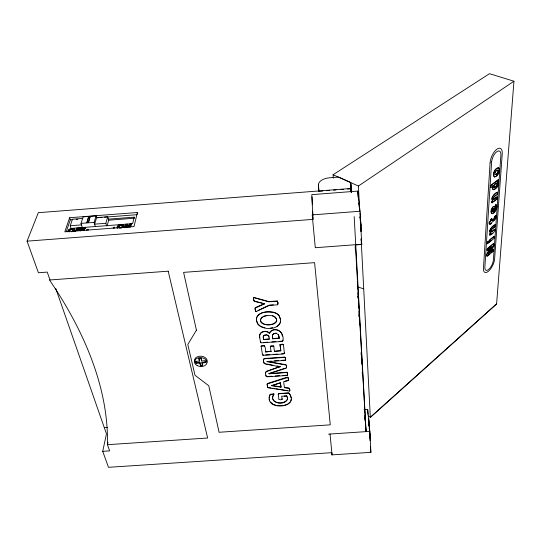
<?xml version="1.0" encoding="UTF-8"?>
<svg xmlns="http://www.w3.org/2000/svg" width="541" height="541" viewBox="0 0 541 541"><rect width="100%" height="100%" fill="white"/><g stroke="black" fill="none" stroke-linecap="round" stroke-linejoin="round"><path stroke-width="0.81" d="M265.496 373.466L265.996 376.245L266.99 376.793L287.122 375.474L287.42 375.109M288.13 377.936L287.846 377.212L286.378 377.395L267.903 383.386L267.207 383.927L267.18 384.847M289.793 389.831L289.178 388.357L284.444 387.606L283.653 381.709L287.853 380.681L288.367 379.998M287.541 397.98L286.615 395.863L284.153 396.032M287.034 372.58L286.723 372.255L268.978 373.763L286.723 372.533L287.481 373.249M285.418 358.101L284.647 357.087L264.921 358.473L263.643 358.872L263.318 360.144M286.622 366.541L286.324 365.378L285.668 364.972L267.092 361.659L285.06 360.407L285.547 359.772M265.597 351.941L271.041 351.278L265.597 351.941C265.557 348.445 265.354 343.359 261.141 346.159L262.412 354.463L263.325 355.295L283.362 353.963L284.417 353.604L284.661 352.624M284.444 387.606L289.178 388.073L289.793 389.554L289.672 391.082L268.505 387.829L267.707 387.43L267.335 385.652M281.766 399.576L282.091 398.954L281.766 399.576L280.529 399.772L278.825 399.454L278.372 393.659L288.732 392.847C301.729 408.726 262.142 411.444 270.236 394.247L273.787 393.949L272.718 397.148M259.775 337.598L260.424 342L261.35 342.852L281.645 341.493L282.706 341.128L282.957 340.127M283.552 344.806L282.544 344.137L280.049 344.563L280.793 350.872L274.503 351.312L273.678 345.963L271.169 345.888L270.304 346.686M280.995 387.173L280.387 382.649L271.541 385.692L280.995 387.173L280.387 382.649M280.793 350.872L280.049 344.563M265.462 372.796L266.476 371.566L280.157 366.568M273.902 333.412L272.427 335.041L272.705 338.822L279.129 338.362L278.426 334.494M255.061 308.498L255.406 310.919L256.299 311.515L269.235 305.408L277.445 304.813L278.027 303.562M277.959 302.96L277.296 301.006L268.715 301.533L253.553 297.462L253.546 299.565L254.297 301.351L264.623 303.846L255.095 308.174M273.895 394.403L273.787 393.949M274.503 351.312L280.799 350.595M499.079 170.266L499.093 169.353M273.787 346.443L273.678 345.963M272.705 338.822L272.421 336.556M270.378 346.199L273.672 346.24M267.2 384.211L267.43 383.583M268.025 387.701L267.511 386.599M269.357 339.058L263.494 339.471L269.357 339.058L268.674 335.765L267.917 335.089M259.707 335.271C260.519 330.936 267.207 330.409 269.634 333.587L269.641 333.31C266.889 329.597 258.936 331.153 259.626 336.461M267.098 361.686L271.183 361.097M264.698 346.186L264.583 345.713M262.852 355.119L262.419 354.186M264.623 303.846L263.311 303.285M260.87 342.676L260.431 341.723M261.134 346.436L261.195 345.956M494.758 229.925L494.697 229.134L491.735 231.859C498.93 224.819 493.25 234.983 490.011 235.037L489.612 233.888L490.389 232.873L489.916 235.078M495.076 225.462C494.968 222.831 486.704 231.318 490.667 232.995M255.724 311.474L255.413 310.649M256.299 311.515L255.737 311.203M497.375 192.995C497.179 190.216 489.186 198.486 492.56 200.583C491.735 200.799 491.194 202.726 492.161 202.834L497.037 198.993C498.532 195.592 494.968 197.33 493.656 199.446L493.149 199.088M253.553 297.462L254.114 297.347M368.475 420.1L368.313 418.504L368.664 418.477L370.328 437.716C370.538 445.622 369.828 436.472 369.733 435.262M288.394 379.484L288.191 380.539M491.58 220.275C494.738 219.72 493.805 216.833 495.475 215.501C497.652 217.408 493.554 221.499 491.728 222.29C492.276 223.19 489.997 225.178 490.626 223.183C488.624 225.942 488.591 221.289 490.477 221.161C489.443 219.457 493.034 217.232 491.857 220.39L491.654 218.692M489.456 224.089L489.578 222.277L490.755 221.283L490.89 219.653L491.938 218.807M492.026 211.294L493.101 211.227L493.297 208.332L492.783 208.806M493.385 211.348L493.581 208.447L493.067 208.927A1.562 0.683 -65.6 0 0 492.256 210.841L492.54 211.653L493.101 211.227M493.683 244.775L493.507 243.538L487.157 248.765C485.75 253.12 490.653 247.731 492.067 246.608C490.471 249.516 485.649 253.634 487.225 256.306L493.318 251.193C494.778 247.041 490.031 251.869 488.848 253.012M368.205 415.982L370.328 417.348L496.604 303.907L513.95 81.224L489.497 73.691L333.08 174.743L333.324 178.104M498.268 180.396L497.443 181.857L498.119 183.047L498.018 184.508M494.21 237.479L494.109 236.275C493.169 237.587 487.455 239.934 489.544 242.125L494.346 238.114L494.197 236.241M199.845 363.072L196.065 363.336L196.133 362.774L199.913 362.511L200.468 365.811L202.611 365.662L201.996 362.923L205.445 362.68L205.215 360.813M205.445 362.68L205.012 360.725L201.563 360.962L201.624 360.407M201.996 362.923L202.064 362.362L205.506 362.118M200.468 365.811L199.913 362.511M199.406 361.118L198.939 358.203L199.406 361.118L195.612 361.381L196.065 363.336M496.374 207.832C495.833 198.27 495.556 210.544 493.98 210.53M278.088 394.538L279.359 393.652L288.732 393.131L289.956 394.457L291.153 397.892M286.676 366.96L286.108 368.198L268.978 373.763M123.889 225.773L123.003 227.599M285.621 359.298L285.357 360.313M287.602 374.859L287.677 374.399M117.235 227.7L118.587 225.556M493.859 186.077L494.203 187.294C495.718 186.868 497.727 184.779 496.652 183.203M269.1 397.5L270.23 394.531L273.78 394.233M126.594 225.347L126.046 227.714M491.857 220.39C495.313 219.849 493.913 216.671 495.921 215.589M280.603 321.144C278.804 330.389 263.528 330.389 258.05 324.431C251.261 313.449 266.828 309.783 274.551 312.515A9.163 6.803 1.1 0 1 279.21 315.755L280.522 319.264L280.603 321.415M496.929 198.547L496.983 196.877M495.029 225.928L494.792 226.571M73.326 230.202L72.94 231.359M129.34 227.159L129.536 226.233M495.603 205.492L495.59 208.63L494.264 210.645C497.138 200.42 488.949 210.72 491.857 213.546C495.272 214.804 499.275 203.132 495.319 205.377M107.95 442.308L107.449 444.695L109.627 450.876L102.729 451.336L106.462 433.835L55.777 288.509M290.848 400.766L291.193 399.272M82.171 230.507L82.063 230.155C84.592 230.872 85.931 228.336 82.279 229.479L82.388 229.83L82.631 228.363L84.984 228.167L85.235 227.572L81.542 227.842L80.399 231.054M137.38 212.505L134.026 226.53L64.792 231.825L69.633 217.725L137.38 212.505L137.739 213.918M68.01 231.717L68.349 230.723M79.27 230.73L79.568 230.06L77.363 230.216L77.255 229.864L77.62 228.748L79.967 228.552L80.176 227.903L76.849 228.14L75.361 231.44M108.369 219.146L134.202 217.157L132.619 223.676L71.074 228.397L70.235 225.753L72.453 219.213L82.8 218.415M130.557 227.173L131.28 224.211C130.104 222.527 129.211 225.617 129.245 226.807L127.514 224.231L126.77 224.069M129.691 225.59L130.056 224.245L131.28 224.211M130.462 226.821L131.186 223.852M125.952 227.355L126.499 224.988L127.832 227.261M124.68 227.436L125.431 224.468L126.019 224.13M124.775 227.788L125.728 224.583M287.555 398.676C285.621 406.758 267.565 403.173 273.895 394.118M107.03 226.01L108.667 220.201L107.706 216.765L96.602 217.624L94.634 224.15L105.853 223.291L107.706 216.765M260.471 319.603C262.865 314.193 274.618 313.692 276.647 319.711M276.674 320.617C274.246 325.966 262.622 326.46 260.519 320.502M95.331 226.537L94.114 222.378L96.088 215.859L83.145 216.853L81.035 223.379L82.306 227.531M88.372 222.689L90.022 216.698L88.636 216.806L86.864 222.446L86.973 222.797L88.636 216.806M88.623 221.884L90.131 217.056L88.738 217.164M269.634 333.587L270.06 331.958C276.011 325.432 284.566 332.864 282.95 340.404L282.706 341.128M82.279 229.479L82.631 228.363M80.744 230.662L81.468 228.403M495.603 217.678L495.238 218.618M77.363 230.216L77.62 228.748M488.496 242.916C489.213 237.864 485.088 246.02 488.496 242.916L488.327 241.124M75.72 231.041L76.524 228.667M498.504 172.937L498.775 172.106M488.604 241.245L487.495 242.145L487.394 243.822M66.273 231.595L70.289 219.829L69.633 217.725M284.417 353.604L283.43 344.326M497.274 196.992L493.94 199.561L493.433 199.203C492.405 195.93 499.37 195.179 497.321 192.15M491.242 231.548C490.281 228.41 496.969 227.585 495.015 224.671M494.474 236.363L489.666 240.285L489.456 242.158M497.443 181.857L497.734 181.972C498.552 181.756 499.086 179.795 498.112 179.72L490.809 185.32C489.551 188.484 491.762 187.619 493.663 185.387L492.296 186.104M498.498 179.795L491.1 185.435L490.87 187.497M50.009 279.968L47.236 272.089L38.425 272.745L27.05 241.158L38.323 212.681L350.879 188.478L351.231 191.839M497.517 185.969L497.808 185.259M494.765 172.62L495.725 171.091M497.605 192.265C495.177 193.658 490.335 197.458 492.844 200.697L492.1 201.441L492.073 202.868M289.854 390.379L289.672 391.082M74.489 231.122L74.807 229.715L74.036 228.917M493.527 249.462C479.881 261.276 496.543 246.635 493.575 243.781L487.434 248.887L487.231 250.632M493.372 185.272L492.567 188.538A3.226 1.434 -66.4 0 0 493.182 189.593L493.575 189.62M493.663 185.387L492.858 188.653A3.226 1.427 -66.4 0 0 493.473 189.708C496.53 189.336 499.762 184.738 497.734 181.972M493.122 197.884L493.372 197.343M256.799 317.452C259.808 311.149 268.708 311.562 274.544 312.793A9.163 6.803 1.1 0 1 279.203 316.025L280.522 319.542M490.93 230.304L491.174 229.776M280.299 322.788L278.5 325.391L276.992 326.365M494.961 184.386L494.068 186.659L494.494 187.409C496.043 187.078 498.423 184.366 496.597 183.129L494.67 184.271L496.313 183.014M272.421 335.319L272.935 334.324C275.856 331.755 279.94 334.683 279.129 338.362M263.23 336.522L264.488 335.183L266.882 335.001L268.661 336.042L269.073 337.185M493.46 245.688L492.729 246.885M495.225 210.909L495.624 210.212M287.318 399.576C284.282 404.032 274.585 404.289 272.705 398.622M123.456 227.558C126.154 222.696 115.855 223.832 117.269 228.126M286.602 367.447L286.108 367.921M277.756 304.711L277.959 302.69L277.296 301.006M489.395 251.842L492.31 247.501M74.076 231.217C76.836 226.801 67.273 227.95 67.902 231.791M497.159 186.631L494.041 189.492M490.903 247.744C489.679 248.475 482.322 260.803 489.389 254.135M263.345 359.569L264.907 358.751L284.958 357.412M287.42 375.393L287.629 373.682M497.74 174.418L496.063 176.183M494.981 219.044L493.906 220.194M129.921 223.954L130.056 224.245M72.622 231.264C75.192 227.984 68.24 228.863 69.525 231.744M497.091 194.158L497.477 194.151M270.054 332.235C273.503 327.65 282.199 330.037 282.355 336.022M494.19 212.167L494.745 211.565M290.132 402.091L287.65 404.154M68.653 230.283L69.045 229.898M496.604 303.907L370.328 417.348L361.138 239.115M491.214 252.606L493.047 251.071M487.691 249.942L490.261 247.805M491.032 240.542L489.179 242.037M492.107 232.968L489.639 234.956M492.621 228.336L494.251 227.01M493.71 201.279L497.138 198.872M262.196 316.87C252.918 327.839 284.559 327.285 274.842 316.613M494.298 196.336L495.975 195.03M84.295 230.344L84.484 229.323M77.147 230.892L77.038 230.534C79.554 231.257 80.92 228.721 77.255 229.864M82.739 228.721L85.086 228.518L85.235 227.572M77.728 229.1L80.075 228.904L80.176 227.903M493.554 212.728L491.573 213.431C489.781 211.43 492.33 206.06 494.271 206.337M333.08 174.743L358.399 186.016L513.95 81.224M121.468 228.031C125.221 224.975 117.532 224.529 118.905 228.086M72.372 231.494L71.703 231.852M280.049 344.84L283.43 344.603M261.188 346.233L264.569 345.99M496.408 170.489L497.111 170.063M69.519 229.553L70.073 229.269M258.037 310.48L268.492 305.489M495.455 176.589L494.447 176.887M267.423 383.867L287.846 377.49M287.068 404.398L284.532 405.229M489.179 223.967L490.349 223.061L490.592 224.096M264.63 303.569L255.311 307.565L255.176 309.763M119.128 225.272L119.744 225.042M495.292 224.785C493 226.429 488.787 229.316 490.329 232.745M280.164 366.615L266.483 371.282L265.469 372.519L265.482 373.743M268.978 373.459L285.33 368.171M285.357 360.036L281.793 360.353M284.35 381.493L287.156 380.621M271.541 385.679L280.38 382.933M263.298 316.35L267.092 315.619M70.709 229.046L71.412 228.884M282.294 341.094L279.197 341.385M284.005 353.571L281.678 353.8M498.41 167.811C494.873 168.691 492.621 173.729 494.352 176.88M283.065 405.5L276.769 405.473M270.615 327.9L272.711 327.657M319.589 191.264L322.882 191.007M327.001 190.689L329.476 190.5M333.594 190.182L336.069 189.986M341.013 189.607L343.488 189.411M347.606 189.093L350.081 188.904M350.906 188.836L351.312 188.809L351.508 192.15M365.459 425.125L366.054 431.63L355.383 244.958L361.74 244.478L360.036 211.247L357.75 191.095L311.792 194.652L312.982 219.375L27.05 241.158M70.289 219.829L72.798 219.632M76.139 219.375L77.803 219.247M97.008 217.773L102.019 217.387M104.521 217.191L137.083 214.682M108.667 220.201L134.472 218.212L134.202 217.157M86.864 222.446L88.264 222.337M81.035 223.379L94.114 222.378M70.235 225.753L81.495 224.887M78.58 228.37L76.639 228.579L76.531 228.228M82.78 228.045L85.289 227.869M360.036 211.247L312.198 214.905L315.302 247.724L361.726 244.248M360.468 225.644L360.908 225.611L360.631 220.674M360.069 212.944L361.327 231.406L360.888 231.433L360.604 225.583M269.242 305.138L273.347 304.84M272.711 338.544L279.136 338.084M263.663 342.487L267.754 342.196M271.839 341.905L275.924 341.621M198.872 358.764L201.036 358.609L201.563 360.962M265.678 354.923L269.891 354.632M273.259 354.396L277.472 354.098M200.528 365.249L202.672 365.101L202.064 362.362M274.449 360.867L278.527 360.583M271.974 376.245L266.997 376.509L265.82 375.495M275.342 376.015L279.548 375.725M282.916 375.488L287.122 375.197M286.615 396.147L281.685 396.201L282.084 399.238M364.052 409.679L367.677 409.436L369.773 431.387L328.556 434.125M104.312 427.654L107.334 427.451M368.543 420.905L368.901 420.878M369.138 425.334L368.786 425.354L368.698 423.671M369.09 425.977L368.705 425.524L368.739 425.997M369.997 438.021L370.355 438M331.843 452.661L108.484 467.309L102.729 451.336M331.775 454.893L370.883 452.33L369.76 431.184M121.231 224.785L122.584 224.806M266.889 334.723L263.67 335.434L263.237 336.245L263.494 339.471M275.281 333.114L276.654 333.222M271.548 385.408L281.002 386.889M269.33 387.687L270.973 387.958M272.61 388.228L274.253 388.499M275.89 388.776L287.372 390.676M267.105 361.408L285.668 364.688L286.324 365.101L286.669 367.244M266.578 363.992L272.968 365.202M276.958 365.959L278.561 366.264M280.157 366.893L265.306 364.005L263.913 363.072L263.325 359.866M277.29 301.276L268.708 301.81L254.101 297.618M260.816 302.744L262.04 303.014M264.86 327.812L260.85 326.534M260.065 302.554L254.311 301.08M276.106 405.304L273.618 404.458M490.315 223.974L491.634 223.25M272.502 315.701L273.766 316.072M357.351 286.804L363.701 288.84M262.865 354.842L263.339 355.018M265.32 363.728L264.448 363.349L263.67 362.017M351.65 192.075L350.656 182.439L338.639 177.09L329.483 177.8A11.51 6.33 -4.7 0 0 318.446 184.941L318.764 191.325L318.73 190.966M493.412 251.078L493.257 249.34M123.098 224.921L123.936 225.712M494.758 174.5C496.652 174.608 498.518 171.957 497.788 170.104M490.964 231.426L491.735 231.859M127.433 224.468L129.198 226.922M260.329 326.182L258.064 324.154L256.833 321.286M273.036 404.208L270.453 401.997M284.965 357.134L285.574 358.845M287.034 372.296L287.629 373.966M498.504 167.832L498.998 168.65M286.615 395.863L287.541 397.696L287.555 398.954M128.156 227.504L126.695 225.354M287.846 377.212L288.292 378.835M361.327 231.406L361.084 229.391M495.644 215.474L495.786 216.204M73.292 229.966C72.088 228.633 69.207 230.033 69.532 231.9M117.174 227.775L117.329 228.119M253.979 300.789L253.411 298.071M79.459 229.709L79.568 230.06M79.25 230.351L79.358 230.703M81.542 227.842L81.65 228.194M79.967 228.552L80.075 228.904M84.281 229.966L84.389 230.317M84.984 228.167L85.086 228.518M96.088 215.859L96.602 217.624M105.853 223.291L106.53 225.678M269.195 398.954L269.648 400.57M195.68 360.82L196.133 362.774M201.096 358.054L201.448 359.623M263.237 337.503L263.501 339.193M270.311 346.409L271.041 351.555M362.477 372.796L362.605 373.709M267.186 384.57L267.328 385.936M360.394 217.982L360.306 217.354L360.279 218.03M370.49 440.577L369.767 433.037M360.536 222.317L360.908 225.611M360.529 224.481L360.901 227.754M361.104 238.709L361.74 244.478M288.292 378.551L288.394 379.762M357.324 286.23L357.574 288.738M330.024 434.024L332.059 454.873L331.978 453.243M359.488 322.558L359.718 324.938L359.488 320.948M369.212 427.295L369.611 431.4M259.639 336.184L259.768 337.875M370.342 446.629L370.883 452.33M361.151 352.286L361.422 355.457M362.193 372.343L362.342 373.946M311.995 196.87L312.421 204.769M359.481 209.969L359.637 211.619M364.336 407.427L364.702 412.323M364.898 417.165L365.121 419.627L364.891 415.569M364.938 419.437L365.087 421.06M359.684 210.307L359.008 202.868L359.224 207.108M318.446 184.941L318.953 190.831M360.049 216.995L360.394 221.925M358.751 307.349L358.392 301.797M369.05 425.503L368.664 418.477M285.574 358.568L285.621 359.582M256.542 318.818L256.664 320.657M360.056 216.738L360.13 218.037M361.665 358.609L361.956 363.714M362.267 367.772L362.565 374.284M355.18 246.54L355.41 250.557M357.878 292.857L358.203 298.544M358.94 311.373L359.258 316.958M357.885 296.326L357.98 297.976M358.406 305.415L358.548 307.89M358.933 314.497L359.075 316.979M361.192 353.598L361.287 355.214M361.659 361.686L361.801 364.113M350.805 183.906L351.19 190.574M350.656 182.439L351.089 189.932M350.879 188.478L351.095 192.183M351.312 188.809L351.501 192.183M367.677 409.436L367.934 414.311M354.186 216.603L366.054 431.63M357.75 191.095L358.068 197.222M358.399 186.016L359.697 211.301M312.671 211.26L312.826 215.318M312.887 216.941L312.982 219.375M194.679 361.32A6.343 4.47 4.9 0 1 201.232 356.201A6.343 4.47 4.9 0 1 206.872 362.342M86.749 230.209A0.899 0.487 -14.6 0 1 87.04 229.438A0.899 0.487 -14.6 0 1 88.271 229.445A0.899 0.487 -14.6 0 1 87.764 230.209M492.094 210.023A1.562 0.683 -65.6 0 1 492.371 209.381M498.261 170.733C498.829 172.41 495.252 176.413 494.873 173.688C494.731 172.221 497.328 168.961 498.261 170.733M493.466 174.351L493.757 176.454L494.738 176.995C498.261 176.095 500.486 171.098 498.795 167.94L498.119 167.703C495.231 168.352 493.608 171.578 493.466 174.351M490.085 162.902L483.451 268.478A9.657 4.078 -64 0 0 488.516 271.19A9.657 4.078 -64 0 0 494.596 259.024L502.244 153.867A10.779 4.849 -67.3 0 0 496.787 149.262A10.779 4.849 -67.3 0 0 490.085 162.902M491.647 161.576L484.871 267.274A7.371 3.111 -64 0 0 488.739 269.357A7.371 3.111 -64 0 0 493.378 260.052L500.851 155.849A8.264 3.713 -67.3 0 0 497.118 151.466A8.264 3.713 -67.3 0 0 491.647 161.576M122.388 225.84C119.189 232.826 116.525 222.371 122.388 225.84M196.424 330.172L187.808 344.509L195.003 375.251L208.758 385.74L219.085 432.273L330.26 424.841L314.605 262.649L183.595 272.373L196.424 330.172M168.197 271.183L49.481 280.008A617.68 312.63 22.1 0 1 107.449 444.695L207.629 438.021L168.197 271.183M113.671 228.079A0.784 0.426 -13.7 0 0 114.753 227.45A0.784 0.426 -13.7 0 0 113.536 227.348A0.784 0.426 -13.7 0 0 113.671 228.079M197.215 365.642A6.35 4.47 4.9 0 0 207.041 362.605A6.35 4.47 4.9 0 0 197.891 357.926A6.35 4.47 4.9 0 0 197.215 365.642"/></g></svg>
